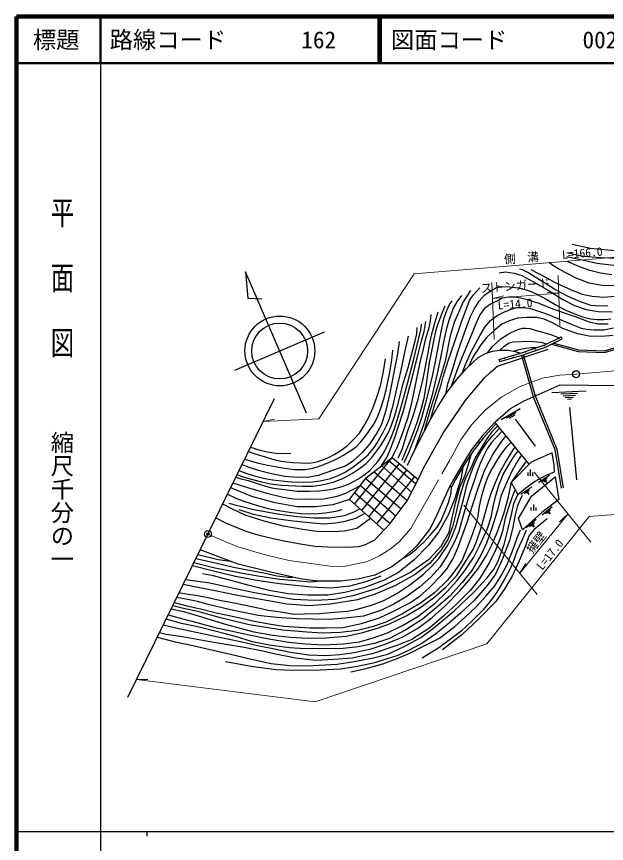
# Model space of a CAD drawing. Units: millimetres at full size, sheet at 1:1000; details may follow other scales. Extents: x 40000 to 680000, y 20000 to 380000.
# Drawn here: x 40000 to 166663, y 202409 to 380000 of the extents above; entities that cross this region are included whole.
import ezdxf
from ezdxf.enums import TextEntityAlignment as Align

# ---------------------------------------------------------------- set-up
doc = ezdxf.new("R2010")
doc.units = ezdxf.units.MM
doc.header["$LTSCALE"] = 1000
doc.header["$PDMODE"] = 32
doc.header["$PDSIZE"] = 500
doc.linetypes.add('CHAIN', pattern=[18.5, 12, -1.5, 3.5, -1.5])
for name, color, linetype, lineweight in [('M-BGD', 7, 'Continuous', 25), ('M-BMK', 2, 'CHAIN', 13), ('M-BMK-OTRS', 5, 'Continuous', 25), ('M-BMK-SRVR', 3, 'Continuous', 25), ('M-STR-HTXT', 7, 'Continuous', 13), ('M-TTL', 2, 'Continuous', 140), ('M-TTL-BAND', 7, 'Continuous', 25), ('M-TTL-LINE', 7, 'Continuous', 50)]:
    doc.layers.add(name, color=color, linetype=linetype, lineweight=lineweight)
doc.layers.add('M-OTRS', color=6, linetype='Continuous')
doc.layers.add('M-TTL-TXT', color=7, linetype='Continuous')
doc.styles.add('@ＭＳ ゴシック', font='')
doc.styles.add('ＭＳ ゴシック', font='')
doc.styles.get('@ＭＳ ゴシック').set_extended_font_data('@MS Gothic')
doc.styles.get('ＭＳ ゴシック').set_extended_font_data('MS Gothic')

msp = doc.modelspace()

# ---------------------------------------------------------------- hatches: boundary and pattern name
at = {"layer": 'M-BGD'}
for points in [[(156761, 311128), (156203, 310845, 0.84072)], [(153612, 309564), (153028, 309338, 0.84072)], [(155297, 309844), (155657, 310022, 0.4608), (155373, 310144, 0.4608)], [(149556, 308177), (148963, 307978, 0.84072)], [(151246, 308216), (151627, 308343, 0.4608), (151362, 308502, 0.4608)], [(145001, 306775), (144401, 306598, 0.84072)], [(146533, 306708), (146919, 306821, 0.4608), (146660, 306990, 0.4608)], [(139237, 288249), (139628, 288738, 0.84072)], [(137143, 286063), (136926, 285725, 0.4608), (137232, 285767, 0.4608)], [(135807, 283202), (136134, 283735, 0.84072)], [(134071, 281005), (133869, 280658, 0.4608), (134173, 280713, 0.4608)]]:
    msp.add_hatch(color=256, dxfattribs=at).paths.add_polyline_path(points)

# ---------------------------------------------------------------- linework, layer by layer
for p, q in [((157142, 310758), (156920, 311206)), ((148402, 307282), (150937, 298405)), ((148787, 307392), (151321, 298515)), ((143803, 305900), (143661, 306379)), ((154956, 299249), (162324, 299634)), ((156855, 298948), (160466, 299136)), ((157339, 298572), (160024, 298713)), ((157823, 298197), (159582, 298289)), ((158307, 297822), (159139, 297865)), ((144083, 293450), (148137, 295838)), ((145273, 293803), (147252, 294969)), ((158734, 296063), (160219, 280505)), ((145804, 293767), (147026, 294487)), ((147048, 293505), (151328, 287702)), ((150068, 283851), (142700, 292893)), ((112570, 275263), (120653, 285332)), ((125707, 279567), (119836, 284687)), ((122184, 284021), (114062, 273935)), ((115648, 272525), (123833, 282608)), ((118394, 283548), (124830, 277862)), ((150356, 281371), (150356, 282699)), ((114986, 280766), (122566, 274264)), ((123856, 275997), (116724, 282230)), ((125429, 281240), (117297, 271058)), ((149823, 281371), (149823, 282067)), ((150890, 281371), (150890, 282067)), ((152080, 279991), (154416, 281509)), ((152817, 280172), (153951, 280909)), ((113822, 279272), (121439, 272750)), ((133396, 278925), (133043, 279114)), ((148272, 277451), (150608, 278969)), ((153277, 280173), (153763, 280489)), ((153579, 280224), (153776, 279883)), ((112616, 277723), (120222, 271115)), ((149009, 277632), (150143, 278369)), ((149469, 277633), (149955, 277949)), ((149771, 277684), (149968, 277343)), ((150522, 273886), (150522, 274583)), ((151056, 273886), (151056, 275215)), ((151589, 273886), (151589, 274583)), ((152881, 273006), (155018, 274792)), ((153591, 273274), (154628, 274141)), ((154048, 273330), (154493, 273701)), ((149455, 270239), (151593, 272025)), ((154327, 273435), (154563, 273120)), ((150165, 270507), (151203, 271374)), ((150622, 270563), (151067, 270934)), ((150901, 270668), (151138, 270353))]:
    msp.add_line(p, q, dxfattribs=at)
for points in [[(158145, 329352), (161663, 328535), (165462, 328227), (168928, 328133), (172993, 328218), (176542, 328601), (179249, 328991), (184503, 330027), (187515, 330847), (189570, 331350), (191839, 331836), (193813, 332157), (196573, 332338), (199444, 332415), (208202, 332379), (213284, 332521), (215292, 332679), (216715, 332861), (217650, 333050)], [(226485, 333487), (223680, 332657), (221652, 332405), (216777, 332166), (209986, 331811), (205276, 331641), (200433, 331291), (196102, 331049), (192478, 330661), (189653, 330271), (185915, 329396), (181917, 328535), (178201, 327618), (174968, 327104), (171091, 326625), (168182, 326560), (164669, 326991), (158173, 328369)], [(192962, 333238), (187964, 332263), (183660, 331392), (179257, 330476), (175564, 329885), (172241, 329611), (167749, 329733), (163238, 330205), (159325, 331027)], [(168324, 322193), (165709, 322219), (162935, 322721), (160161, 323830), (156583, 325692), (154970, 326676), (154357, 327158)], [(158175, 327473), (160675, 326371), (162820, 325573), (165367, 324928), (167845, 324588)], [(143643, 324953), (144981, 325189), (146845, 324901), (148499, 324402), (150889, 323090), (154144, 321227), (157321, 319233), (159789, 317947), (162289, 317079), (164888, 316633), (167881, 316580)], [(166982, 317873), (165275, 317797), (163415, 317949), (161097, 318764), (158556, 319826), (155589, 321413), (153589, 322672), (151352, 324053), (149775, 324998), (148650, 325568), (147974, 325778)], [(150451, 325643), (153544, 324038), (155645, 322882), (157642, 321952), (159413, 321172), (161460, 320394), (163566, 319970), (166082, 319728), (169330, 320028)], [(128892, 293441), (129729, 296485), (131262, 301196), (131570, 302605), (132665, 306025), (134116, 310188), (135506, 314452), (136650, 317429), (137279, 319011), (138017, 320143), (139507, 321706)], [(132155, 299003), (132627, 301112), (133440, 303678), (134668, 307775), (135994, 311530), (137493, 315595), (138244, 317133), (139329, 318839), (140477, 320130), (141562, 320927), (143011, 321718), (144282, 321994), (145830, 321943), (147747, 321708), (149695, 321226), (151284, 320611), (153886, 319225), (155649, 318180), (156764, 317481), (158100, 316874), (160020, 316058), (161552, 315500), (163271, 315106), (164653, 314955), (166139, 314920), (167568, 315048)], [(135510, 320106), (134521, 318736), (133743, 317370), (133239, 315916), (132793, 314751), (132347, 313010), (131712, 310414), (131151, 307493), (130357, 303607), (129264, 298776), (128230, 295268), (127349, 292345), (126393, 289511), (125319, 286486)], [(137479, 321171), (135894, 318750), (133980, 314268), (133113, 311428), (132011, 306008), (130361, 300483), (128899, 295748), (127444, 290719)], [(167036, 313962), (164835, 313964), (163018, 314386), (159999, 315489), (157668, 316321), (154672, 317386), (152227, 318360), (149682, 319156), (148294, 319482), (146863, 319709), (145683, 319720), (144276, 319499), (143561, 319064), (141796, 318242), (140496, 317300), (139501, 315957), (138384, 313509), (136884, 309792), (135701, 306890), (134431, 303769), (133349, 300521)], [(123240, 284239), (124246, 286381), (125252, 288969), (126161, 291315), (127101, 294100), (128059, 297633), (129169, 302098), (129985, 305824), (130754, 310062), (131363, 313367), (131830, 315328), (132395, 316897), (132935, 318145), (133560, 318925)], [(121941, 285120), (122862, 287246), (123890, 290578), (125213, 294496), (126270, 297862), (127306, 302207), (128296, 307400), (128681, 309392), (129077, 311542), (129771, 313922), (130563, 316552)], [(131935, 317768), (131228, 316114), (130337, 313596), (129960, 312379), (129568, 310669), (129016, 307797), (128606, 305678), (128375, 304218), (127921, 301108), (127417, 297998), (126853, 295801), (125927, 292752), (124675, 289282), (122746, 284634)], [(135686, 303382), (136395, 305246), (137548, 307820), (139531, 311555), (140567, 313270), (141756, 314696), (143166, 315782), (144791, 316583), (146451, 317260), (147466, 317489), (148569, 317522), (150122, 317338), (152074, 316743), (153757, 316147), (156243, 315141), (159774, 313629), (161204, 313098), (162388, 312843), (163946, 312700), (166121, 312681), (168199, 313152)], [(154832, 309614), (160611, 308052), (166274, 307836), (192445, 315642), (201200, 316305), (236329, 311152), (246471, 307287)], [(155373, 309882), (160672, 308450), (166223, 308238), (192372, 316038), (201214, 316708), (236431, 311542), (246631, 307654)], [(118394, 283548), (119493, 285276), (120081, 286558), (121286, 289802), (123017, 295096), (125175, 303263), (126275, 307801), (126968, 310324), (127537, 312376), (127908, 314528)], [(120653, 285332), (121850, 287769), (122803, 290209), (123993, 293748), (124891, 297073), (126693, 305688), (127293, 308381), (127981, 311133), (128561, 313153), (128898, 314649), (128991, 315976)], [(168087, 311475), (165641, 311249), (162949, 311362), (160437, 311889), (157275, 312980), (155092, 314202), (153304, 314992), (151723, 315387), (149653, 315387), (147658, 315199), (145750, 314672), (144207, 313919), (142465, 312481), (140966, 311115), (139673, 309517), (137973, 306860), (137115, 304905)], [(87100, 281097), (87953, 280811), (89742, 280347), (91878, 279655), (93463, 279134), (94816, 278811), (95724, 278620), (97510, 278398), (100241, 278072), (102915, 278049), (105019, 278163), (106778, 278361), (108060, 278581), (109938, 279060), (111414, 279668), (113257, 280629), (114603, 281483), (115849, 282522), (117545, 284450), (118516, 285822), (119373, 287329), (120345, 289464), (121122, 291444), (122578, 296205), (124043, 301448), (125233, 306149), (126295, 310638), (126789, 312723), (126935, 313948)], [(87355, 281616), (88569, 281174), (90636, 280588), (92623, 280095), (94562, 279676), (96967, 279325), (101296, 279157), (103598, 279139), (105540, 279408), (108010, 280024), (110025, 280779), (112129, 281911), (113658, 282918), (115067, 284019), (116290, 285314), (118232, 287848), (119761, 290508), (120461, 292031), (121258, 294341), (121882, 296606), (123102, 301378), (123461, 302570), (124065, 304610), (125073, 308390), (125610, 310369), (125917, 311874), (126032, 313213)], [(141127, 307763), (142214, 309105), (143335, 310226), (144055, 310889), (144967, 311402), (145938, 311973), (147150, 312579), (147948, 312892), (148611, 313070), (149310, 313063), (150222, 312978), (151890, 312522), (154515, 311755), (156477, 310987)], [(87786, 282493), (89049, 282007), (90771, 281449), (93282, 280820), (95038, 280480), (97520, 280205), (99121, 280051), (101628, 280008), (103553, 280095), (105228, 280301), (107413, 280803), (108933, 281340), (110444, 282069), (112186, 283226), (113810, 284440), (115487, 285877), (116808, 287446), (117457, 288413), (118680, 290605), (119526, 292343), (120052, 293692), (120469, 295061), (120862, 296573), (121661, 300068), (122571, 304062), (123439, 308233), (123855, 310102), (124190, 311347)], [(143661, 306379), (148183, 307717), (153413, 309469), (156920, 311206)], [(88427, 283798), (89862, 283224), (92174, 282502), (94776, 281840), (97575, 281321), (100406, 281092), (102851, 281128), (104831, 281479), (106698, 282117), (109352, 283073), (110646, 283532), (112399, 284705), (114275, 286379), (115858, 288182), (117240, 290264), (118414, 292475), (119384, 295435), (120238, 299099), (121309, 304729), (121881, 307540), (122205, 310228)], [(143800, 308362), (144596, 309133), (145628, 309858), (146611, 310148), (148336, 310197), (150287, 310293), (152475, 310051), (153871, 309696)], [(143803, 305900), (148334, 307240), (153605, 309006), (157142, 310758)], [(88997, 284961), (90150, 284547), (91971, 284090), (93975, 283632), (95529, 283370), (97567, 283015), (99747, 282731), (101971, 282721), (103229, 282954), (104591, 283270), (105949, 283767), (107197, 284304), (108758, 285003), (110090, 285737), (112027, 286912), (113023, 287634), (113936, 288637), (114869, 289793), (115580, 290778), (116695, 292461), (117425, 293789), (118127, 295648), (118878, 297921), (119354, 299817), (120140, 303612), (120558, 306184), (120783, 308341)], [(123909, 283652), (125319, 286486), (127444, 290719), (128986, 293618), (130317, 295941), (132155, 299003), (134542, 302039), (136457, 304287), (138012, 305747), (139089, 306751), (140669, 307612), (142200, 308115), (143800, 308362), (145584, 308378), (147030, 308086), (148183, 307717)], [(126219, 280564), (127366, 283039), (129151, 286245), (131634, 290510), (134016, 294123), (136328, 297456), (138446, 300011), (140508, 302394), (141745, 303630), (143233, 304884), (154135, 308579)], [(146705, 308151), (147947, 308467), (149356, 308777), (150745, 308953), (151436, 308956), (151803, 308929)], [(89803, 286601), (90818, 286211), (92188, 285789), (93384, 285408), (94746, 284996), (95784, 284750), (96840, 284512), (98045, 284336), (99295, 284238), (101001, 284138), (102896, 284083), (103679, 284197), (104735, 284454), (105939, 284855), (107100, 285362), (108181, 285927), (109070, 286465), (110203, 287214), (111117, 287954), (112448, 289211), (113621, 290560), (114753, 292357), (115629, 293939), (116599, 296016), (117453, 298462), (118150, 300699), (118825, 303735), (119250, 306513)], [(142700, 292893), (146034, 295850), (148976, 297484), (156749, 300900), (168764, 300764), (173761, 301474), (190762, 302455), (204763, 301494), (207951, 300858), (213864, 298954), (218916, 295543), (223658, 290143), (228408, 283327), (230101, 280121)], [(150951, 298363), (155608, 286981), (156962, 278687)], [(151321, 298515), (155996, 287090), (157357, 278751)], [(74931, 256308), (76439, 256026), (78407, 255723), (81142, 255215), (83918, 254556), (86741, 254065), (90511, 253268), (94070, 252532), (96688, 252123), (99638, 251683), (101856, 251711), (105014, 251830), (108353, 252069), (111053, 252312), (112947, 252669), (116204, 253590), (118849, 254582), (121640, 256099), (124474, 257940), (127284, 260158), (129060, 261793), (130689, 263634), (132573, 266442), (133393, 268020), (134288, 270402), (135207, 273430), (136065, 276559), (136671, 279374), (137410, 281419), (138133, 283332), (138906, 285188), (139749, 286683), (140938, 288388), (142289, 290055), (143727, 291633)], [(143323, 292128), (142041, 290799), (140855, 289091), (139752, 287327), (138483, 285212), (137518, 283022), (136622, 281286), (136098, 280060), (135158, 276979), (134346, 273249), (133591, 270402), (132600, 267715), (131102, 265329), (128728, 262581), (125600, 260174), (121226, 257726), (117027, 255952), (113232, 254710), (107399, 253832), (102812, 253436), (98024, 253805), (94105, 254515), (91624, 254952), (87107, 255757), (83032, 256587), (78930, 257365), (75762, 258000)], [(142700, 292893), (139935, 289808), (137643, 286849), (135657, 283737), (133933, 280773), (133043, 279114)], [(142955, 292579), (140243, 289551), (137971, 286618), (135999, 283529), (134282, 280578), (133396, 278925)], [(73880, 254168), (76587, 253420), (79518, 252782), (82842, 251968), (87049, 251060), (91106, 250132), (94147, 249552), (97291, 249091), (102947, 248746), (106295, 248722), (110050, 248817), (114067, 249618), (117897, 250866), (120931, 252264), (124588, 254155), (126695, 255610), (128628, 257325), (131213, 260007), (132492, 261458), (133738, 263626), (134862, 266228), (136704, 271201), (137880, 274991), (139132, 278743), (140534, 282616), (142280, 285956), (144167, 288781), (145109, 289937)], [(144286, 290947), (143058, 289659), (141992, 288499), (141030, 287130), (140341, 285751), (139539, 284020), (138874, 282290), (138298, 280503), (137275, 277457), (136142, 273525), (134951, 269391), (134089, 267314), (132599, 264471), (130952, 261840), (128984, 259625), (126552, 257473), (123865, 255485), (120999, 253766), (118381, 252543), (114500, 251252), (110549, 250803), (107141, 250477), (100139, 250635), (95833, 250922), (91890, 251392), (85962, 252607), (81125, 253760), (78840, 254387), (77044, 254744), (75568, 254997), (74392, 255209)], [(146223, 288570), (145217, 287592), (144198, 286272), (143224, 284828), (142087, 282861), (141261, 281364), (140569, 279398), (139821, 277058), (139337, 274866), (139022, 272754), (138695, 271169), (137912, 268889), (136708, 265786), (135661, 263259), (134854, 261939), (133687, 260402), (132533, 258979), (129757, 256256), (126713, 254048), (122885, 251707), (119280, 249969), (116336, 248968), (113183, 248117), (109452, 247737), (105593, 247556), (102346, 247782), (97163, 248210), (89981, 249396), (83770, 250839), (79192, 252118), (75813, 252904), (73530, 253455)], [(72585, 251530), (75706, 250634), (78745, 249861), (82389, 248891), (86012, 248067), (89960, 247243), (94191, 246363), (98469, 245650), (102052, 245285), (105845, 245057), (110199, 245260), (113607, 245732), (116601, 246599), (119616, 247649), (122898, 249199), (126140, 251167), (129868, 254038), (132394, 256463), (134502, 258828), (136335, 261102), (138164, 263904), (139577, 266628), (141111, 270056), (141907, 272469), (142407, 275049), (142936, 277164), (143640, 279512), (144502, 281675), (145765, 283890), (146843, 285565), (147711, 286744)], [(73211, 252804), (75841, 252211), (78969, 251330), (82496, 250248), (85062, 249467), (90975, 247856), (95025, 247148), (98651, 246723), (102655, 246493), (106379, 246539), (110807, 246925), (114360, 247699), (117720, 248721), (120105, 249560), (123654, 251291), (126810, 253175), (129535, 255150), (132218, 257495), (134512, 259992), (136215, 262625), (138059, 265561), (138786, 267263), (139725, 269996), (140705, 273534), (141187, 275372), (141844, 277428), (142807, 279930), (143771, 282103), (144948, 284177), (145966, 285837), (146665, 286926), (147094, 287500)], [(76315, 259126), (81534, 258368), (85668, 257486), (91113, 256279), (95587, 255493), (99437, 254843), (104137, 254626), (108313, 254870), (112569, 255764), (117620, 257338), (121768, 259235), (124343, 260508), (128663, 263552), (131184, 266262), (132865, 269296), (133446, 272051), (134325, 275784), (135165, 278847), (136325, 281527), (137032, 283881), (137673, 286152)], [(90262, 287538), (90937, 287275), (91556, 287087), (92303, 286878), (93225, 286670), (93917, 286509), (94720, 286367), (95668, 286253), (96792, 286179), (98877, 286199)], [(148451, 285836), (147345, 284187), (146316, 282394), (145065, 279505), (144017, 277022), (143270, 273954), (142053, 270119), (140920, 266892), (139751, 264464), (137790, 261034), (135694, 258483), (133053, 255530), (130129, 252996), (127153, 250597), (123612, 248275), (120113, 246433), (116884, 245335), (113342, 244621), (109454, 244182), (105516, 244283), (102017, 244172), (98527, 244448), (94269, 244980), (90629, 245704), (87025, 246837), (85046, 247349), (82264, 248099), (78919, 248918), (75389, 249626), (72128, 250599)], [(118873, 269657), (111465, 276245), (115170, 281003), (120653, 285332), (126219, 280564)], [(149475, 284579), (147433, 281731), (146222, 279938)], [(135817, 283217), (135449, 280842), (134805, 278846), (134109, 276490), (132687, 272909), (130698, 269357), (128461, 266450), (125409, 263332), (122029, 260579), (118961, 258952), (114598, 257310), (110466, 256341), (106835, 255746), (102422, 255746), (98310, 256032), (94210, 256720), (89921, 257815), (87104, 258566), (84350, 259317), (82284, 259880), (79905, 260286)], [(71508, 249336), (74227, 248686), (77205, 248095), (79929, 247504), (83948, 246658), (88109, 245813), (91741, 244927), (95360, 244228), (98845, 243468), (102773, 242919), (106416, 242751), (109436, 243025), (112478, 243447), (116173, 244186), (119138, 245225), (122770, 246682), (126107, 248560), (129247, 250966), (132012, 253465), (135284, 256708), (137101, 258913), (139169, 261556), (141002, 264369), (142226, 266842), (143200, 269200), (144638, 273222), (145526, 276588), (146136, 279263), (146222, 279938)], [(133043, 279114), (131832, 276498), (130007, 272456), (128649, 269805), (125886, 266231), (122557, 263323), (120564, 261810), (116954, 260043), (113294, 259148), (109560, 258725), (104600, 258723), (100870, 259251), (93932, 260800), (87600, 262418), (79440, 265492)], [(86476, 279826), (89584, 278836), (93730, 277649), (97229, 276754), (99396, 276442), (102166, 276358), (105958, 276442), (108822, 276984), (110709, 277668), (113822, 279272)], [(118873, 269657), (120222, 271115), (123856, 275997), (126219, 280564)], [(122799, 263534), (124299, 264362), (125794, 265587), (127523, 267182), (128800, 268605), (130280, 270366), (131078, 271655), (131930, 273623), (132744, 275603), (133297, 277729), (133396, 278925)], [(70213, 246697), (74049, 245704), (77829, 244958), (85935, 243086), (90416, 241981), (94654, 241088), (98669, 240662), (102393, 240545), (108838, 240916), (112523, 241497), (116635, 242253), (119745, 243051), (123236, 244718), (126830, 246660), (129623, 248715), (133913, 252306), (138083, 256299), (140958, 259371), (142393, 261154), (143363, 262860), (144704, 266627), (145577, 270019), (146316, 273345), (146801, 275422), (147644, 277347)], [(147032, 278463), (146327, 276656), (145617, 274588), (144931, 272247), (144325, 269465), (143671, 267528), (142763, 265170), (141391, 262504), (139385, 259228), (137411, 256722), (134579, 253923), (131823, 251381), (128747, 248698), (124900, 246218), (121681, 244903), (116338, 243157), (112035, 242232), (108159, 241913), (104186, 241717), (99936, 242180), (95598, 243050), (92518, 243796), (88893, 244460), (84475, 245209), (80345, 245953), (75648, 246761), (72162, 247275), (70674, 247636)], [(148530, 277143), (147531, 274970), (147061, 272958), (146492, 269977), (145863, 267463), (144365, 263562), (142809, 260238), (141015, 257798), (138277, 254599), (135294, 251835), (132501, 249469), (130004, 247435), (127201, 245506), (124464, 243990), (121874, 242788), (119599, 242048), (116593, 241120), (112819, 240362), (109563, 239826), (105161, 239623), (99308, 239530), (95759, 239679), (90824, 240315), (84867, 241398)], [(85293, 277415), (87096, 276586), (88784, 275913), (91744, 274957), (93965, 274369), (96329, 273897), (98642, 273551), (101106, 273279), (103972, 273222), (106322, 273394), (108586, 273752), (109919, 274110)], [(111465, 276245), (107945, 275151), (104216, 274672), (100271, 274714), (95500, 275567), (90542, 276921), (85980, 278815)], [(116022, 272192), (113069, 270062), (110389, 269453), (107700, 269329), (104489, 269435), (101469, 269818), (97334, 270584), (93188, 271604), (89105, 272922), (86191, 274282), (84258, 275308)], [(85609, 275493), (90607, 274188), (95999, 273180), (100210, 272663), (103909, 272365), (107258, 272341), (110410, 272858), (112527, 273596), (113721, 274239)], [(114797, 273282), (112806, 272210), (110212, 271468), (108471, 271162), (106015, 271001), (102824, 271287), (98801, 271663), (94588, 272255), (90859, 273079), (87807, 274047)], [(82803, 272344), (84891, 271300), (87290, 270232), (89241, 269504), (91790, 268710), (95395, 267860), (98166, 267270), (100976, 266763), (104075, 266272), (106871, 266082), (110910, 266065), (113505, 266185), (114955, 266599), (116957, 267652), (118873, 269657)], [(153934, 272150), (151142, 269801), (150051, 268542), (149127, 265962), (147950, 263133), (146444, 259805), (144832, 257163), (142922, 254398), (139328, 250700), (135601, 247187), (131478, 244017)], [(111752, 239233), (115040, 239965), (118617, 240987), (121733, 242126), (124621, 243347), (127398, 244768), (130824, 246526), (134134, 249035), (136382, 251060), (138670, 253236), (140761, 255551), (142694, 257727), (144116, 260014), (145322, 262324), (146787, 265994), (147567, 268226), (148239, 269749)], [(149436, 269627), (148464, 267483), (147461, 265340), (146628, 262883), (145810, 261079), (144715, 259059), (143105, 256357), (141858, 254578), (140163, 252562), (137806, 250201), (135396, 247918), (133148, 246260), (130654, 244412), (127082, 242213)], [(78531, 263641), (82737, 262644), (86603, 261758), (89243, 261243), (93072, 260495), (95874, 259894), (98324, 259571), (99254, 259612)], [(78932, 264458), (83275, 263385), (85936, 263045)], [(77762, 262075), (82034, 261006), (86979, 259817), (92050, 258879), (96494, 258253), (103361, 257530), (107462, 257343), (111593, 257718), (115042, 258692), (118266, 259881)], [(78076, 262714), (82319, 261702), (88175, 260527), (92261, 259843), (96504, 259138), (100001, 258910), (103213, 258625), (104600, 258723)]]:
    msp.add_lwpolyline(points, dxfattribs=at)
for points in [[(155476, 282200), (155418, 283645), (154980, 286287), (150511, 284302), (146222, 279938), (147644, 277347), (149385, 278778), (151371, 280211), (153541, 281461)], [(155621, 281123), (156452, 276278), (152755, 273504), (148604, 269770), (147756, 272187), (150571, 276984)]]:
    msp.add_lwpolyline(points, close=True, dxfattribs=at)
at = {"layer": 'M-BMK'}
msp.add_lwpolyline([(81092, 268858), (87308, 266175), (93354, 264416), (98551, 263205), (104748, 262286), (107759, 261913), (110639, 261993), (115362, 262957), (117951, 264204), (120239, 265627), (122240, 267254), (124677, 270084), (133154, 284990), (135384, 289125), (137674, 292346), (140678, 295542), (144224, 298343), (148110, 300581), (152888, 302307), (156659, 302996), (160135, 303189), (168519, 303887)], dxfattribs=at)
at = {"layer": 'M-BMK-OTRS'}
msp.add_line((63887, 233812), (95376, 297955), dxfattribs=at)
at = {"layer": 'M-BMK-SRVR'}
for p, q in [((102224, 294846), (89194, 325196)), ((89194, 325196), (89653, 319548)), ((89653, 319548), (92649, 319369)), ((86855, 304027), (106152, 312312))]:
    msp.add_line(p, q, dxfattribs=at)
for centre, radius in [((96542, 308186), 7500), ((96504, 308170), 6000), ((160135, 303189), 750), ((81092, 268858), 750)]:
    msp.add_circle(centre, radius, dxfattribs=at)
at = {"layer": 'M-OTRS'}
msp.add_point((81092, 268858), dxfattribs=at)
at = {"layer": 'M-STR-HTXT'}
for p, q in [((156259, 324354), (156681, 313681)), ((142534, 310626), (142076, 322911)), ((156408, 320595), (142204, 319480)), ((142204, 319480), (144601, 320011)), ((156408, 320595), (153957, 320746)), ((92974, 293061), (95386, 293513)), ((151138, 282120), (163274, 267149)), ((136071, 275049), (151782, 255885)), ((158403, 273158), (148058, 260428)), ((158403, 273158), (156604, 271487)), ((148058, 260428), (149326, 262531)), ((65753, 237612), (68207, 237648))]:
    msp.add_line(p, q, dxfattribs=at)
for points in [[(92974, 293061), (104935, 293607), (125409, 324777), (186127, 329772), (223277, 332526), (250453, 319251), (265117, 302327)], [(65753, 237612), (104101, 232806), (140977, 245296), (162961, 272605), (214587, 276553), (219577, 271400), (219772, 265895)]]:
    msp.add_lwpolyline(points, dxfattribs=at)
at = {"layer": 'M-TTL'}
for p, q in [((40000, 380000), (40000, 20000)), ((680000, 380000), (40000, 380000))]:
    msp.add_line(p, q, dxfattribs=at)
at = {"layer": 'M-TTL-BAND'}
for p, q in [((58000, 370000), (58000, 20000)), ((40000, 205000), (579000, 205000)), ((68000, 205000), (68000, 204000))]:
    msp.add_line(p, q, dxfattribs=at)
at = {"layer": 'M-TTL-LINE'}
for p, q in [((58000, 380000), (58000, 370000)), ((117750, 380000), (117750, 370000)), ((118250, 380000), (118250, 370000)), ((40000, 370000), (680000, 370000))]:
    msp.add_line(p, q, dxfattribs=at)

# ---------------------------------------------------------------- texts
at = {"layer": 'M-STR-HTXT', "style": 'ＭＳ ゴシック'}
for s, rotation, p in [('側\u3000溝\u3000\u3000L=166.0', 4.702, (144785, 326371)), ('ストンガード', 4.488, (139816, 320140)), ('L=14.0', 4.488, (143429, 316527)), ('擁壁', 50.899, (151137, 264217)), ('L=17.0', 51.165, (153312, 260619))]:
    msp.add_text(s, height=1833, rotation=rotation, dxfattribs=at).set_placement(p, align=Align.BOTTOM_LEFT)
at = {"layer": 'M-TTL-BAND', "style": '@ＭＳ ゴシック', "width": 1.4}
msp.add_text('平  面  図', height=3666, rotation=270, dxfattribs=at).set_placement((49777, 306475), align=Align.MIDDLE_RIGHT)
at = {"layer": 'M-TTL-BAND', "style": '@ＭＳ ゴシック'}
msp.add_text('縮尺千分の一', height=3666, rotation=270, dxfattribs=at).set_placement((49777, 261030), align=Align.MIDDLE_RIGHT)
at = {"layer": 'M-TTL-TXT', "style": 'ＭＳ ゴシック'}
msp.add_text('標題', height=3666, dxfattribs=at).set_placement((48500, 375000), align=Align.MIDDLE_CENTER)
for s, p in [('路線コード', (60000, 375000)), ('162', (101142, 375000)), ('図面コード', (120380, 375000)), ('002-00', (161521, 375000))]:
    msp.add_text(s, height=3666, dxfattribs=at).set_placement(p, align=Align.MIDDLE_LEFT)

doc.saveas('drawing.dxf')
